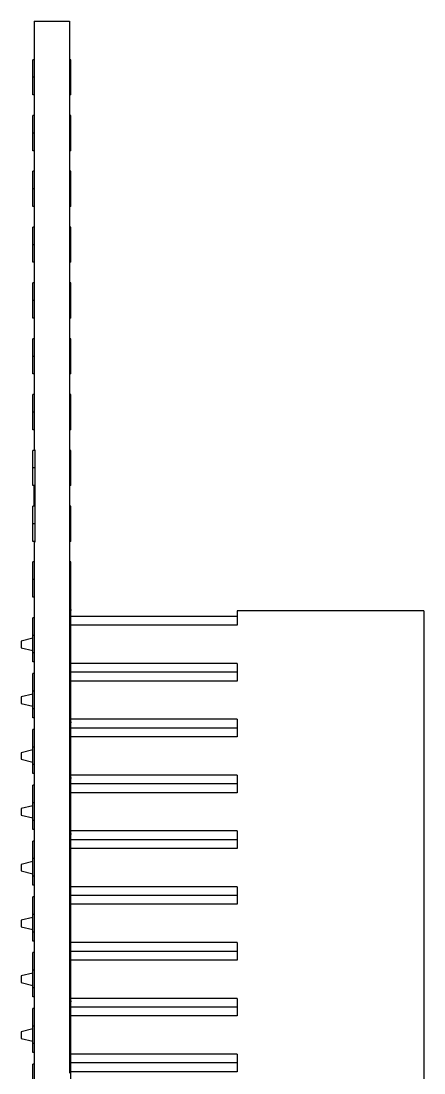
# Model space of a CAD drawing. Header units: millimetres. Extents: x -1068 to -853, y -1009 to -817.
# Drawn here: x -950.5 to -932.17, y -912.96 to -865.08 of the extents above; entities that cross this region are included whole.
import ezdxf

# ---------------------------------------------------------------- set-up
doc = ezdxf.new("R2010")
doc.units = ezdxf.units.MM
doc.linetypes.add('DOT_CENTER', pattern=[14, 12, -1, 0, -1])
doc.layers.add('1', color=7, linetype='Continuous')

# ---------------------------------------------------------------- blocks, each defined once
blk = doc.blocks.new('RPI_BC_INT_PCB_00910062__1', base_point=(-949.97, -950.085))
at = {"color": 7, "linetype": 'Continuous'}
for p, q in [((-949.9, -865.085), (-948.3, -865.085)), ((-949.9, -865.085), (-949.9, -866.845)), ((-948.3, -865.085), (-948.3, -866.845)), ((-949.9, -866.845), (-949.97, -866.845)), ((-949.97, -867.645), (-949.97, -866.845)), ((-949.9, -866.845), (-949.9, -868.445)), ((-948.3, -866.845), (-948.3, -868.445)), ((-948.23, -866.845), (-948.3, -866.845)), ((-948.23, -867.645), (-948.23, -866.845)), ((-949.97, -868.445), (-949.97, -867.645)), ((-948.23, -868.445), (-948.23, -867.645)), ((-949.9, -868.445), (-949.97, -868.445)), ((-949.9, -868.445), (-949.9, -869.385)), ((-948.3, -868.445), (-948.3, -869.385)), ((-948.23, -868.445), (-948.3, -868.445)), ((-949.9, -869.385), (-949.97, -869.385)), ((-949.97, -870.185), (-949.97, -869.385)), ((-949.9, -869.385), (-949.9, -870.985)), ((-948.3, -869.385), (-948.3, -870.985)), ((-948.23, -869.385), (-948.3, -869.385)), ((-948.23, -870.185), (-948.23, -869.385)), ((-949.97, -870.985), (-949.97, -870.185)), ((-948.23, -870.985), (-948.23, -870.185)), ((-949.9, -870.985), (-949.97, -870.985)), ((-949.9, -870.985), (-949.9, -871.925)), ((-948.3, -870.985), (-948.3, -871.925)), ((-948.23, -870.985), (-948.3, -870.985)), ((-949.9, -871.925), (-949.97, -871.925)), ((-949.97, -872.725), (-949.97, -871.925)), ((-949.9, -871.925), (-949.9, -873.525)), ((-948.3, -871.925), (-948.3, -873.525)), ((-948.23, -871.925), (-948.3, -871.925)), ((-948.23, -872.725), (-948.23, -871.925)), ((-949.97, -873.525), (-949.97, -872.725)), ((-948.23, -873.525), (-948.23, -872.725)), ((-949.9, -873.525), (-949.97, -873.525)), ((-949.9, -873.525), (-949.9, -874.465)), ((-948.3, -873.525), (-948.3, -874.465)), ((-948.23, -873.525), (-948.3, -873.525)), ((-949.97, -875.265), (-949.97, -874.465)), ((-949.9, -874.465), (-949.97, -874.465)), ((-949.9, -874.465), (-949.9, -876.065)), ((-948.3, -874.465), (-948.3, -876.065)), ((-948.23, -874.465), (-948.3, -874.465)), ((-948.23, -875.265), (-948.23, -874.465)), ((-949.97, -876.065), (-949.97, -875.265)), ((-948.23, -876.065), (-948.23, -875.265)), ((-949.9, -876.065), (-949.97, -876.065)), ((-949.9, -876.065), (-949.9, -877.005)), ((-948.3, -876.065), (-948.3, -877.005)), ((-948.23, -876.065), (-948.3, -876.065)), ((-949.97, -877.805), (-949.97, -877.005)), ((-949.9, -877.005), (-949.97, -877.005)), ((-949.9, -877.005), (-949.9, -878.605)), ((-948.3, -877.005), (-948.3, -878.605)), ((-948.23, -877.005), (-948.3, -877.005)), ((-948.23, -877.805), (-948.23, -877.005)), ((-949.97, -878.605), (-949.97, -877.805)), ((-948.23, -878.605), (-948.23, -877.805)), ((-949.9, -878.605), (-949.97, -878.605)), ((-949.9, -878.605), (-949.9, -879.545)), ((-948.3, -878.605), (-948.3, -879.545)), ((-948.23, -878.605), (-948.3, -878.605)), ((-949.9, -879.545), (-949.97, -879.545)), ((-949.97, -880.345), (-949.97, -879.545)), ((-949.9, -879.545), (-949.9, -881.145)), ((-948.23, -879.545), (-948.3, -879.545)), ((-948.3, -879.545), (-948.3, -881.145)), ((-948.23, -880.345), (-948.23, -879.545)), ((-949.97, -881.145), (-949.97, -880.345)), ((-948.23, -881.145), (-948.23, -880.345)), ((-949.9, -881.145), (-949.97, -881.145)), ((-949.9, -881.145), (-949.9, -882.085)), ((-948.3, -881.145), (-948.3, -882.085)), ((-948.23, -881.145), (-948.3, -881.145)), ((-949.9, -882.085), (-949.97, -882.085)), ((-949.97, -882.885), (-949.97, -882.085)), ((-949.9, -882.085), (-949.9, -883.685)), ((-948.3, -882.085), (-948.3, -883.685)), ((-948.23, -882.085), (-948.3, -882.085)), ((-948.23, -882.885), (-948.23, -882.085)), ((-949.97, -883.685), (-949.97, -882.885)), ((-948.23, -883.685), (-948.23, -882.885)), ((-949.9, -883.685), (-949.97, -883.685)), ((-949.9, -883.685), (-949.9, -884.595)), ((-948.3, -883.685), (-948.3, -884.625)), ((-948.23, -883.685), (-948.3, -883.685)), ((-949.97, -885.425), (-949.97, -884.625)), ((-949.9, -884.625), (-949.97, -884.625)), ((-949.9, -884.595), (-949.88, -884.595)), ((-949.9, -884.595), (-949.9, -884.625)), ((-949.88, -884.625), (-949.9, -884.625)), ((-949.88, -884.595), (-949.88, -884.625)), ((-949.88, -884.625), (-949.88, -886.225)), ((-948.23, -884.625), (-948.3, -884.625)), ((-948.3, -884.625), (-948.3, -886.225)), ((-948.23, -885.425), (-948.23, -884.625)), ((-949.97, -886.225), (-949.97, -885.425)), ((-948.23, -886.225), (-948.23, -885.425)), ((-949.9, -886.225), (-949.97, -886.225)), ((-949.88, -886.225), (-949.9, -886.225)), ((-949.9, -887.165), (-949.9, -886.225)), ((-949.88, -886.225), (-949.88, -887.165)), ((-948.3, -886.225), (-948.3, -887.165)), ((-948.23, -886.225), (-948.3, -886.225)), ((-949.97, -887.965), (-949.97, -887.165)), ((-949.9, -887.165), (-949.97, -887.165)), ((-949.88, -887.165), (-949.9, -887.165)), ((-949.88, -887.165), (-949.88, -888.765)), ((-948.3, -887.165), (-948.3, -888.765)), ((-948.23, -887.165), (-948.3, -887.165)), ((-948.23, -887.965), (-948.23, -887.165)), ((-949.97, -888.765), (-949.97, -887.965)), ((-948.23, -888.765), (-948.23, -887.965)), ((-949.9, -888.765), (-949.97, -888.765)), ((-949.9, -888.765), (-949.9, -888.795)), ((-949.88, -888.765), (-949.9, -888.765)), ((-949.88, -888.795), (-949.9, -888.795)), ((-949.9, -888.795), (-949.9, -889.705)), ((-949.88, -888.765), (-949.88, -888.795)), ((-948.3, -888.765), (-948.3, -889.705)), ((-948.23, -888.765), (-948.3, -888.765)), ((-949.9, -889.705), (-949.97, -889.705)), ((-949.97, -890.505), (-949.97, -889.705)), ((-949.9, -889.705), (-949.9, -891.305)), ((-948.3, -889.705), (-948.3, -891.305)), ((-948.23, -889.705), (-948.3, -889.705)), ((-948.23, -890.505), (-948.23, -889.705)), ((-949.97, -891.305), (-949.97, -890.505)), ((-948.23, -891.305), (-948.23, -890.505)), ((-949.9, -891.305), (-949.97, -891.305)), ((-949.9, -891.305), (-949.9, -892.245)), ((-948.3, -891.305), (-948.3, -891.871)), ((-948.23, -891.305), (-948.3, -891.305)), ((-948.23, -891.871), (-948.23, -891.305)), ((-948.3, -891.871), (-948.3, -891.915)), ((-948.23, -891.871), (-948.23, -891.915)), ((-949.9, -892.245), (-949.97, -892.245)), ((-949.97, -893.045), (-949.97, -892.245)), ((-949.9, -892.245), (-949.9, -893.845)), ((-948.3, -891.915), (-948.3, -892.185)), ((-948.3, -891.915), (-948.23, -891.915)), ((-948.3, -892.185), (-948.3, -892.245)), ((-948.3, -892.245), (-948.3, -892.311)), ((-948.23, -892.245), (-948.3, -892.245)), ((-948.3, -892.311), (-948.3, -892.355)), ((-948.3, -892.355), (-948.3, -892.585)), ((-948.23, -892.245), (-948.23, -891.915)), ((-948.23, -893.045), (-948.23, -892.245)), ((-948.3, -892.585), (-948.3, -892.655)), ((-948.3, -892.655), (-948.3, -893.005)), ((-949.97, -893.845), (-949.97, -893.045)), ((-948.3, -893.005), (-948.3, -893.288)), ((-948.3, -893.288), (-948.3, -893.845)), ((-948.23, -893.845), (-948.23, -893.045)), ((-949.9, -893.845), (-949.97, -893.845)), ((-949.97, -894.255), (-949.97, -893.845)), ((-949.9, -894.255), (-949.97, -894.255)), ((-949.9, -893.845), (-949.9, -894.255)), ((-949.9, -894.255), (-949.9, -894.785)), ((-948.3, -893.845), (-948.3, -894.181)), ((-948.23, -893.845), (-948.3, -893.845)), ((-948.3, -894.181), (-948.3, -894.255)), ((-948.3, -894.255), (-948.3, -894.325)), ((-948.23, -894.437), (-948.23, -893.845)), ((-948.3, -894.325), (-948.3, -894.437)), ((-948.3, -894.437), (-948.3, -894.481)), ((-948.3, -894.481), (-948.3, -894.725)), ((-948.3, -894.481), (-948.23, -894.481)), ((-948.3, -894.725), (-948.3, -894.785)), ((-948.23, -894.481), (-948.23, -894.437)), ((-948.23, -894.785), (-948.23, -894.481)), ((-949.97, -895.585), (-949.97, -894.785)), ((-949.9, -894.785), (-949.97, -894.785)), ((-949.9, -894.785), (-949.9, -896.385)), ((-948.3, -894.785), (-948.3, -894.853)), ((-948.23, -894.785), (-948.3, -894.785)), ((-948.3, -894.853), (-948.3, -894.897)), ((-948.3, -894.897), (-948.3, -895.125)), ((-948.3, -895.125), (-948.3, -895.195)), ((-948.3, -895.195), (-948.3, -895.55)), ((-948.23, -895.585), (-948.23, -894.785)), ((-949.97, -896.385), (-949.97, -895.585)), ((-948.3, -895.55), (-948.3, -895.677)), ((-948.3, -895.677), (-948.3, -895.955)), ((-948.23, -896.385), (-948.23, -895.585)), ((-948.3, -895.955), (-948.3, -896.312)), ((-949.97, -896.795), (-949.97, -896.385)), ((-949.9, -896.385), (-949.97, -896.385)), ((-949.9, -896.385), (-949.9, -896.795)), ((-948.3, -896.312), (-948.3, -896.385)), ((-948.3, -896.385), (-948.3, -896.721)), ((-948.23, -896.385), (-948.3, -896.385)), ((-948.23, -896.977), (-948.23, -896.385)), ((-949.9, -896.795), (-949.97, -896.795)), ((-949.9, -896.795), (-949.9, -897.325)), ((-948.3, -896.721), (-948.3, -896.795)), ((-948.3, -896.795), (-948.3, -896.865)), ((-948.3, -896.865), (-948.3, -896.977)), ((-948.3, -896.977), (-948.3, -897.021)), ((-948.3, -897.021), (-948.3, -897.265)), ((-948.3, -897.021), (-948.23, -897.021)), ((-948.23, -896.977), (-948.23, -897.021)), ((-948.23, -897.325), (-948.23, -897.021)), ((-949.97, -898.125), (-949.97, -897.325)), ((-949.9, -897.325), (-949.97, -897.325)), ((-949.9, -897.325), (-949.9, -898.925)), ((-948.3, -897.265), (-948.3, -897.325)), ((-948.3, -897.325), (-948.3, -897.393)), ((-948.23, -897.325), (-948.3, -897.325)), ((-948.3, -897.393), (-948.3, -897.437)), ((-948.3, -897.437), (-948.3, -897.665)), ((-948.23, -898.125), (-948.23, -897.325)), ((-949.97, -898.925), (-949.97, -898.125)), ((-948.3, -897.665), (-948.3, -897.735)), ((-948.3, -897.735), (-948.3, -898.09)), ((-948.3, -898.09), (-948.3, -898.217)), ((-948.23, -898.925), (-948.23, -898.125)), ((-948.3, -898.217), (-948.3, -898.495)), ((-948.3, -898.495), (-948.3, -898.852)), ((-949.97, -899.335), (-949.97, -898.925)), ((-949.9, -898.925), (-949.97, -898.925)), ((-949.9, -898.925), (-949.9, -899.335)), ((-948.3, -898.852), (-948.3, -898.925)), ((-948.3, -898.925), (-948.3, -899.261)), ((-948.23, -898.925), (-948.3, -898.925)), ((-948.23, -899.517), (-948.23, -898.925)), ((-949.9, -899.335), (-949.97, -899.335)), ((-949.9, -899.335), (-949.9, -899.865)), ((-948.3, -899.261), (-948.3, -899.335)), ((-948.3, -899.335), (-948.3, -899.405)), ((-948.3, -899.405), (-948.3, -899.517)), ((-948.3, -899.517), (-948.3, -899.561)), ((-948.3, -899.561), (-948.3, -899.805)), ((-948.3, -899.561), (-948.23, -899.561)), ((-948.23, -899.517), (-948.23, -899.561)), ((-948.23, -899.865), (-948.23, -899.561)), ((-949.97, -900.665), (-949.97, -899.865)), ((-949.9, -899.865), (-949.97, -899.865)), ((-949.9, -899.865), (-949.9, -901.465)), ((-948.3, -899.805), (-948.3, -899.865)), ((-948.3, -899.865), (-948.3, -899.933)), ((-948.23, -899.865), (-948.3, -899.865)), ((-948.3, -899.933), (-948.3, -899.977)), ((-948.3, -899.977), (-948.3, -900.205)), ((-948.23, -900.665), (-948.23, -899.865)), ((-948.3, -900.205), (-948.3, -900.275)), ((-948.3, -900.275), (-948.3, -900.63)), ((-949.97, -901.465), (-949.97, -900.665)), ((-948.3, -900.63), (-948.3, -900.757)), ((-948.3, -900.757), (-948.3, -901.035)), ((-948.23, -901.465), (-948.23, -900.665)), ((-949.97, -901.875), (-949.97, -901.465)), ((-949.9, -901.465), (-949.97, -901.465)), ((-949.9, -901.465), (-949.9, -901.875)), ((-948.3, -901.035), (-948.3, -901.392)), ((-948.3, -901.392), (-948.3, -901.465)), ((-948.3, -901.465), (-948.3, -901.801)), ((-948.23, -901.465), (-948.3, -901.465)), ((-948.23, -902.057), (-948.23, -901.465)), ((-949.9, -901.875), (-949.97, -901.875)), ((-949.9, -901.875), (-949.9, -902.405)), ((-948.3, -901.801), (-948.3, -901.875)), ((-948.3, -901.875), (-948.3, -901.945)), ((-948.3, -901.945), (-948.3, -902.057)), ((-949.97, -903.205), (-949.97, -902.405)), ((-949.9, -902.405), (-949.97, -902.405)), ((-949.9, -902.405), (-949.9, -904.005)), ((-948.3, -902.057), (-948.3, -902.101)), ((-948.3, -902.101), (-948.3, -902.345)), ((-948.3, -902.101), (-948.23, -902.101)), ((-948.3, -902.345), (-948.3, -902.405)), ((-948.3, -902.405), (-948.3, -902.473)), ((-948.23, -902.405), (-948.3, -902.405)), ((-948.23, -902.057), (-948.23, -902.101)), ((-948.23, -902.405), (-948.23, -902.101)), ((-948.23, -903.205), (-948.23, -902.405)), ((-948.3, -902.473), (-948.3, -902.517)), ((-948.3, -902.517), (-948.3, -902.745)), ((-948.3, -902.745), (-948.3, -902.815)), ((-948.3, -902.815), (-948.3, -903.17)), ((-949.97, -904.005), (-949.97, -903.205)), ((-948.3, -903.17), (-948.3, -903.297)), ((-948.3, -903.297), (-948.3, -903.575)), ((-948.23, -904.005), (-948.23, -903.205)), ((-948.3, -903.575), (-948.3, -903.932)), ((-949.97, -904.415), (-949.97, -904.005)), ((-949.9, -904.005), (-949.97, -904.005)), ((-949.9, -904.005), (-949.9, -904.415)), ((-948.3, -903.932), (-948.3, -904.005)), ((-948.3, -904.005), (-948.3, -904.341)), ((-948.23, -904.005), (-948.3, -904.005)), ((-948.3, -904.341), (-948.3, -904.415)), ((-948.23, -904.597), (-948.23, -904.005)), ((-949.9, -904.415), (-949.97, -904.415)), ((-949.9, -904.415), (-949.9, -904.945)), ((-948.3, -904.415), (-948.3, -904.485)), ((-948.3, -904.485), (-948.3, -904.597)), ((-948.3, -904.597), (-948.3, -904.641)), ((-948.3, -904.641), (-948.3, -904.885)), ((-948.3, -904.641), (-948.23, -904.641)), ((-948.23, -904.641), (-948.23, -904.597)), ((-948.23, -904.945), (-948.23, -904.641)), ((-949.97, -905.745), (-949.97, -904.945)), ((-949.9, -904.945), (-949.97, -904.945)), ((-949.9, -904.945), (-949.9, -906.545)), ((-948.3, -904.885), (-948.3, -904.945)), ((-948.3, -904.945), (-948.3, -905.013)), ((-948.23, -904.945), (-948.3, -904.945)), ((-948.3, -905.013), (-948.3, -905.057)), ((-948.3, -905.057), (-948.3, -905.285)), ((-948.3, -905.285), (-948.3, -905.355)), ((-948.23, -905.745), (-948.23, -904.945)), ((-949.97, -906.545), (-949.97, -905.745)), ((-948.3, -905.355), (-948.3, -905.71)), ((-948.3, -905.71), (-948.3, -905.837)), ((-948.23, -906.545), (-948.23, -905.745)), ((-948.3, -905.837), (-948.3, -906.115)), ((-948.3, -906.115), (-948.3, -906.472)), ((-949.97, -906.955), (-949.97, -906.545)), ((-949.9, -906.545), (-949.97, -906.545)), ((-949.9, -906.545), (-949.9, -906.955)), ((-948.3, -906.472), (-948.3, -906.545)), ((-948.3, -906.545), (-948.3, -906.881)), ((-948.23, -906.545), (-948.3, -906.545)), ((-948.23, -907.137), (-948.23, -906.545)), ((-949.9, -906.955), (-949.97, -906.955)), ((-949.9, -906.955), (-949.9, -907.485)), ((-948.3, -906.881), (-948.3, -906.955)), ((-948.3, -906.955), (-948.3, -907.025)), ((-948.3, -907.025), (-948.3, -907.137)), ((-948.3, -907.137), (-948.3, -907.181)), ((-948.3, -907.181), (-948.3, -907.425)), ((-948.3, -907.181), (-948.23, -907.181)), ((-948.23, -907.181), (-948.23, -907.137)), ((-948.23, -907.485), (-948.23, -907.181)), ((-949.9, -907.485), (-949.97, -907.485)), ((-949.97, -908.285), (-949.97, -907.485)), ((-949.9, -907.485), (-949.9, -909.085)), ((-948.3, -907.425), (-948.3, -907.485)), ((-948.3, -907.485), (-948.3, -907.553)), ((-948.23, -907.485), (-948.3, -907.485)), ((-948.3, -907.553), (-948.3, -907.597)), ((-948.3, -907.597), (-948.3, -907.825)), ((-948.23, -908.285), (-948.23, -907.485)), ((-948.3, -907.825), (-948.3, -907.895)), ((-948.3, -907.895), (-948.3, -908.25)), ((-949.97, -909.085), (-949.97, -908.285)), ((-948.3, -908.25), (-948.3, -908.377)), ((-948.3, -908.377), (-948.3, -908.655)), ((-948.3, -908.655), (-948.3, -909.012)), ((-948.23, -909.085), (-948.23, -908.285)), ((-949.97, -909.495), (-949.97, -909.085)), ((-949.9, -909.085), (-949.97, -909.085)), ((-949.9, -909.085), (-949.9, -909.495)), ((-948.3, -909.012), (-948.3, -909.085)), ((-948.3, -909.085), (-948.3, -909.421)), ((-948.23, -909.085), (-948.3, -909.085)), ((-948.23, -909.677), (-948.23, -909.085)), ((-949.9, -909.495), (-949.97, -909.495)), ((-949.9, -909.495), (-949.9, -910.025)), ((-948.3, -909.421), (-948.3, -909.495)), ((-948.3, -909.495), (-948.3, -909.565)), ((-948.3, -909.565), (-948.3, -909.677)), ((-949.97, -910.825), (-949.97, -910.025)), ((-949.9, -910.025), (-949.97, -910.025)), ((-949.9, -910.025), (-949.9, -911.625)), ((-948.3, -909.677), (-948.3, -909.721)), ((-948.3, -909.721), (-948.3, -909.965)), ((-948.3, -909.721), (-948.23, -909.721)), ((-948.3, -909.965), (-948.3, -910.025)), ((-948.3, -910.025), (-948.3, -910.093)), ((-948.23, -910.025), (-948.3, -910.025)), ((-948.3, -910.093), (-948.3, -910.137)), ((-948.23, -909.677), (-948.23, -909.721)), ((-948.23, -910.025), (-948.23, -909.721)), ((-948.23, -910.825), (-948.23, -910.025)), ((-948.3, -910.137), (-948.3, -910.365)), ((-948.3, -910.365), (-948.3, -910.435)), ((-948.3, -910.435), (-948.3, -910.79)), ((-949.97, -911.625), (-949.97, -910.825)), ((-948.3, -910.79), (-948.3, -910.917)), ((-948.3, -910.917), (-948.3, -911.195)), ((-948.23, -911.625), (-948.23, -910.825)), ((-948.3, -911.195), (-948.3, -911.552)), ((-949.97, -912.035), (-949.97, -911.625)), ((-949.9, -911.625), (-949.97, -911.625)), ((-949.9, -911.625), (-949.9, -912.035)), ((-948.3, -911.552), (-948.3, -911.625)), ((-948.3, -911.625), (-948.3, -911.961)), ((-948.23, -911.625), (-948.3, -911.625)), ((-948.3, -911.961), (-948.3, -912.035)), ((-948.23, -912.217), (-948.23, -911.625)), ((-949.9, -912.035), (-949.97, -912.035)), ((-949.9, -912.035), (-949.9, -912.565)), ((-948.3, -912.035), (-948.3, -912.105)), ((-948.3, -912.105), (-948.3, -912.217)), ((-948.3, -912.217), (-948.3, -912.261)), ((-948.3, -912.261), (-948.3, -912.505)), ((-948.3, -912.261), (-948.23, -912.261)), ((-948.23, -912.261), (-948.23, -912.217)), ((-948.23, -912.565), (-948.23, -912.261)), ((-949.97, -913.365), (-949.97, -912.565)), ((-949.9, -912.565), (-949.97, -912.565)), ((-949.9, -912.565), (-949.9, -914.165)), ((-948.3, -912.505), (-948.3, -912.565)), ((-948.3, -912.565), (-948.3, -912.633)), ((-948.23, -912.565), (-948.3, -912.565)), ((-948.3, -912.633), (-948.3, -912.677)), ((-948.3, -912.677), (-948.3, -912.905)), ((-948.3, -912.905), (-948.3, -912.975)), ((-948.23, -913.365), (-948.23, -912.565))]:
    blk.add_line(p, q, dxfattribs=at)
at = {"color": 2, "linetype": 'Continuous'}
for p, q in [((-948.3, -891.871), (-948.23, -891.871)), ((-948.3, -894.437), (-948.23, -894.437)), ((-948.3, -896.977), (-948.23, -896.977)), ((-948.3, -899.517), (-948.23, -899.517)), ((-948.3, -902.057), (-948.23, -902.057)), ((-948.3, -904.597), (-948.23, -904.597)), ((-948.3, -907.137), (-948.23, -907.137)), ((-948.3, -909.677), (-948.23, -909.677)), ((-948.3, -912.217), (-948.23, -912.217))]:
    blk.add_line(p, q, dxfattribs=at)
at = {"layer": '1', "color": 2, "linetype": 'DOT_CENTER'}
for p, q in [((-949.9, -867.645), (-949.97, -867.645)), ((-948.23, -867.645), (-948.3, -867.645)), ((-949.9, -870.185), (-949.97, -870.185)), ((-948.23, -870.185), (-948.3, -870.185)), ((-949.9, -872.725), (-949.97, -872.725)), ((-948.23, -872.725), (-948.3, -872.725)), ((-949.9, -875.265), (-949.97, -875.265)), ((-948.23, -875.265), (-948.3, -875.265)), ((-949.9, -877.805), (-949.97, -877.805)), ((-948.23, -877.805), (-948.3, -877.805)), ((-949.9, -880.345), (-949.97, -880.345)), ((-948.23, -880.345), (-948.3, -880.345)), ((-949.9, -882.885), (-949.97, -882.885)), ((-948.23, -882.885), (-948.3, -882.885)), ((-949.88, -885.425), (-949.97, -885.425)), ((-948.23, -885.425), (-948.3, -885.425)), ((-949.88, -887.965), (-949.97, -887.965)), ((-948.23, -887.965), (-948.3, -887.965)), ((-949.9, -890.505), (-949.97, -890.505)), ((-948.23, -890.505), (-948.3, -890.505)), ((-949.9, -893.045), (-949.97, -893.045)), ((-948.23, -893.045), (-948.3, -893.045)), ((-949.9, -895.585), (-949.97, -895.585)), ((-948.23, -895.585), (-948.3, -895.585)), ((-949.9, -898.125), (-949.97, -898.125)), ((-948.23, -898.125), (-948.3, -898.125)), ((-949.9, -900.665), (-949.97, -900.665)), ((-948.23, -900.665), (-948.3, -900.665)), ((-949.9, -903.205), (-949.97, -903.205)), ((-948.23, -903.205), (-948.3, -903.205)), ((-949.9, -905.745), (-949.97, -905.745)), ((-948.23, -905.745), (-948.3, -905.745)), ((-949.9, -908.285), (-949.97, -908.285)), ((-948.23, -908.285), (-948.3, -908.285)), ((-949.9, -910.825), (-949.97, -910.825)), ((-948.23, -910.825), (-948.3, -910.825))]:
    blk.add_line(p, q, dxfattribs=at)
blk = doc.blocks.new('PSTD_0_65X0_65_40-2_54__2', base_point=(-950.5, -943.235))
at = {"color": 7, "linetype": 'Continuous'}
for p, q in [((-948.3, -892.185), (-948.3, -892.245)), ((-948.3, -892.245), (-948.3, -892.311)), ((-948.3, -892.311), (-948.3, -892.355)), ((-948.3, -892.355), (-948.3, -892.585)), ((-940.67, -892.185), (-948.23, -892.185)), ((-940.67, -891.935), (-940.67, -892.185)), ((-932.17, -891.935), (-940.67, -891.935)), ((-940.67, -892.185), (-940.67, -892.585)), ((-932.17, -891.935), (-932.17, -943.235)), ((-948.3, -892.585), (-948.3, -892.655)), ((-948.3, -892.655), (-948.3, -893.005)), ((-940.67, -892.585), (-948.23, -892.585)), ((-949.97, -893.178), (-950.5, -893.305)), ((-950.5, -893.305), (-950.5, -893.605)), ((-948.3, -893.005), (-948.3, -893.288)), ((-948.3, -893.288), (-948.3, -893.845)), ((-950.5, -893.605), (-949.97, -893.732)), ((-948.3, -893.845), (-948.3, -894.181)), ((-948.3, -894.181), (-948.3, -894.255)), ((-948.3, -894.255), (-948.3, -894.325)), ((-948.3, -894.325), (-948.3, -894.437)), ((-948.3, -894.437), (-948.3, -894.481)), ((-948.3, -894.481), (-948.3, -894.725)), ((-948.3, -894.725), (-948.3, -894.785)), ((-940.67, -894.325), (-948.23, -894.325)), ((-940.67, -894.725), (-948.23, -894.725)), ((-940.67, -894.325), (-940.67, -894.725)), ((-940.67, -894.725), (-940.67, -895.125)), ((-948.3, -894.785), (-948.3, -894.853)), ((-948.3, -894.853), (-948.3, -894.897)), ((-948.3, -894.897), (-948.3, -895.125)), ((-948.3, -895.125), (-948.3, -895.195)), ((-948.3, -895.195), (-948.3, -895.55)), ((-940.67, -895.125), (-948.23, -895.125)), ((-949.97, -895.718), (-950.5, -895.845)), ((-948.3, -895.55), (-948.3, -895.677)), ((-948.3, -895.677), (-948.3, -895.955)), ((-950.5, -895.845), (-950.5, -896.145)), ((-950.5, -896.145), (-949.97, -896.272)), ((-948.3, -895.955), (-948.3, -896.312)), ((-948.3, -896.312), (-948.3, -896.385)), ((-948.3, -896.385), (-948.3, -896.721)), ((-948.3, -896.721), (-948.3, -896.795)), ((-948.3, -896.795), (-948.3, -896.865)), ((-948.3, -896.865), (-948.3, -896.977)), ((-948.3, -896.977), (-948.3, -897.021)), ((-948.3, -897.021), (-948.3, -897.265)), ((-940.67, -896.865), (-948.23, -896.865)), ((-940.67, -896.865), (-940.67, -897.265)), ((-948.3, -897.265), (-948.3, -897.325)), ((-948.3, -897.325), (-948.3, -897.393)), ((-948.3, -897.393), (-948.3, -897.437)), ((-948.3, -897.437), (-948.3, -897.665)), ((-940.67, -897.265), (-948.23, -897.265)), ((-940.67, -897.265), (-940.67, -897.665)), ((-948.3, -897.665), (-948.3, -897.735)), ((-948.3, -897.735), (-948.3, -898.09)), ((-948.3, -898.09), (-948.3, -898.217)), ((-940.67, -897.665), (-948.23, -897.665)), ((-949.97, -898.258), (-950.5, -898.385)), ((-950.5, -898.385), (-950.5, -898.685)), ((-948.3, -898.217), (-948.3, -898.495)), ((-948.3, -898.495), (-948.3, -898.852)), ((-950.5, -898.685), (-949.97, -898.812)), ((-948.3, -898.852), (-948.3, -898.925)), ((-948.3, -898.925), (-948.3, -899.261)), ((-948.3, -899.261), (-948.3, -899.335)), ((-948.3, -899.335), (-948.3, -899.405)), ((-948.3, -899.405), (-948.3, -899.517)), ((-948.3, -899.517), (-948.3, -899.561)), ((-948.3, -899.561), (-948.3, -899.805)), ((-940.67, -899.405), (-948.23, -899.405)), ((-940.67, -899.405), (-940.67, -899.805)), ((-948.3, -899.805), (-948.3, -899.865)), ((-948.3, -899.865), (-948.3, -899.933)), ((-948.3, -899.933), (-948.3, -899.977)), ((-948.3, -899.977), (-948.3, -900.205)), ((-940.67, -899.805), (-948.23, -899.805)), ((-940.67, -899.805), (-940.67, -900.205)), ((-948.3, -900.205), (-948.3, -900.275)), ((-948.3, -900.275), (-948.3, -900.63)), ((-940.67, -900.205), (-948.23, -900.205)), ((-949.97, -900.798), (-950.5, -900.925)), ((-950.5, -900.925), (-950.5, -901.225)), ((-948.3, -900.63), (-948.3, -900.757)), ((-948.3, -900.757), (-948.3, -901.035)), ((-950.5, -901.225), (-949.97, -901.352)), ((-948.3, -901.035), (-948.3, -901.392)), ((-948.3, -901.392), (-948.3, -901.465)), ((-948.3, -901.465), (-948.3, -901.801)), ((-948.3, -901.801), (-948.3, -901.875)), ((-948.3, -901.875), (-948.3, -901.945)), ((-948.3, -901.945), (-948.3, -902.057)), ((-940.67, -901.945), (-948.23, -901.945)), ((-940.67, -901.945), (-940.67, -902.345)), ((-948.3, -902.057), (-948.3, -902.101)), ((-948.3, -902.101), (-948.3, -902.345)), ((-948.3, -902.345), (-948.3, -902.405)), ((-948.3, -902.405), (-948.3, -902.473)), ((-940.67, -902.345), (-948.23, -902.345)), ((-940.67, -902.345), (-940.67, -902.745)), ((-948.3, -902.473), (-948.3, -902.517)), ((-948.3, -902.517), (-948.3, -902.745)), ((-948.3, -902.745), (-948.3, -902.815)), ((-948.3, -902.815), (-948.3, -903.17)), ((-940.67, -902.745), (-948.23, -902.745)), ((-949.97, -903.338), (-950.5, -903.465)), ((-948.3, -903.17), (-948.3, -903.297)), ((-948.3, -903.297), (-948.3, -903.575)), ((-950.5, -903.465), (-950.5, -903.765)), ((-950.5, -903.765), (-949.97, -903.892)), ((-948.3, -903.575), (-948.3, -903.932)), ((-948.3, -903.932), (-948.3, -904.005)), ((-948.3, -904.005), (-948.3, -904.341)), ((-948.3, -904.341), (-948.3, -904.415)), ((-948.3, -904.415), (-948.3, -904.485)), ((-948.3, -904.485), (-948.3, -904.597)), ((-948.3, -904.597), (-948.3, -904.641)), ((-948.3, -904.641), (-948.3, -904.885)), ((-940.67, -904.485), (-948.23, -904.485)), ((-940.67, -904.485), (-940.67, -904.885)), ((-948.3, -904.885), (-948.3, -904.945)), ((-948.3, -904.945), (-948.3, -905.013)), ((-948.3, -905.013), (-948.3, -905.057)), ((-948.3, -905.057), (-948.3, -905.285)), ((-948.3, -905.285), (-948.3, -905.355)), ((-940.67, -904.885), (-948.23, -904.885)), ((-940.67, -905.285), (-948.23, -905.285)), ((-940.67, -904.885), (-940.67, -905.285)), ((-948.3, -905.355), (-948.3, -905.71)), ((-948.3, -905.71), (-948.3, -905.837)), ((-949.97, -905.878), (-950.5, -906.005)), ((-950.5, -906.005), (-950.5, -906.305)), ((-948.3, -905.837), (-948.3, -906.115)), ((-948.3, -906.115), (-948.3, -906.472)), ((-950.5, -906.305), (-949.97, -906.432)), ((-948.3, -906.472), (-948.3, -906.545)), ((-948.3, -906.545), (-948.3, -906.881)), ((-948.3, -906.881), (-948.3, -906.955)), ((-948.3, -906.955), (-948.3, -907.025)), ((-948.3, -907.025), (-948.3, -907.137)), ((-948.3, -907.137), (-948.3, -907.181)), ((-948.3, -907.181), (-948.3, -907.425)), ((-940.67, -907.025), (-948.23, -907.025)), ((-940.67, -907.025), (-940.67, -907.425)), ((-948.3, -907.425), (-948.3, -907.485)), ((-948.3, -907.485), (-948.3, -907.553)), ((-948.3, -907.553), (-948.3, -907.597)), ((-948.3, -907.597), (-948.3, -907.825)), ((-940.67, -907.425), (-948.23, -907.425)), ((-940.67, -907.425), (-940.67, -907.825)), ((-948.3, -907.825), (-948.3, -907.895)), ((-948.3, -907.895), (-948.3, -908.25)), ((-940.67, -907.825), (-948.23, -907.825)), ((-949.97, -908.418), (-950.5, -908.545)), ((-950.5, -908.545), (-950.5, -908.845)), ((-948.3, -908.25), (-948.3, -908.377)), ((-948.3, -908.377), (-948.3, -908.655)), ((-948.3, -908.655), (-948.3, -909.012)), ((-950.5, -908.845), (-949.97, -908.972)), ((-948.3, -909.012), (-948.3, -909.085)), ((-948.3, -909.085), (-948.3, -909.421)), ((-948.3, -909.421), (-948.3, -909.495)), ((-948.3, -909.495), (-948.3, -909.565)), ((-948.3, -909.565), (-948.3, -909.677)), ((-940.67, -909.565), (-948.23, -909.565)), ((-940.67, -909.565), (-940.67, -909.965)), ((-948.3, -909.677), (-948.3, -909.721)), ((-948.3, -909.721), (-948.3, -909.965)), ((-948.3, -909.965), (-948.3, -910.025)), ((-948.3, -910.025), (-948.3, -910.093)), ((-948.3, -910.093), (-948.3, -910.137)), ((-940.67, -909.965), (-948.23, -909.965)), ((-940.67, -909.965), (-940.67, -910.365)), ((-948.3, -910.137), (-948.3, -910.365)), ((-948.3, -910.365), (-948.3, -910.435)), ((-948.3, -910.435), (-948.3, -910.79)), ((-940.67, -910.365), (-948.23, -910.365)), ((-949.97, -910.958), (-950.5, -911.085)), ((-948.3, -910.79), (-948.3, -910.917)), ((-948.3, -910.917), (-948.3, -911.195)), ((-950.5, -911.085), (-950.5, -911.385)), ((-950.5, -911.385), (-949.97, -911.512)), ((-948.3, -911.195), (-948.3, -911.552)), ((-948.3, -911.552), (-948.3, -911.625)), ((-948.3, -911.625), (-948.3, -911.961)), ((-948.3, -911.961), (-948.3, -912.035)), ((-948.3, -912.035), (-948.3, -912.105)), ((-948.3, -912.105), (-948.3, -912.217)), ((-948.3, -912.217), (-948.3, -912.261)), ((-948.3, -912.261), (-948.3, -912.505)), ((-940.67, -912.105), (-948.23, -912.105)), ((-940.67, -912.105), (-940.67, -912.505)), ((-948.3, -912.505), (-948.3, -912.565)), ((-948.3, -912.565), (-948.3, -912.633)), ((-948.3, -912.633), (-948.3, -912.677)), ((-948.3, -912.677), (-948.3, -912.905)), ((-948.3, -912.905), (-948.3, -912.975)), ((-940.67, -912.505), (-948.23, -912.505)), ((-940.67, -912.905), (-948.23, -912.905)), ((-940.67, -912.505), (-940.67, -912.905))]:
    blk.add_line(p, q, dxfattribs=at)
blk = doc.blocks.new('RPI-BC_INT-PCB_SET__6', base_point=(-950.5, -960.835))
for name, p in [('RPI_BC_INT_PCB_00910062__1', (-949.97, -950.085)), ('PSTD_0_65X0_65_40-2_54__2', (-950.5, -943.235))]:
    blk.add_blockref(name, p)
blk = doc.blocks.new('SA_Links1', base_point=(-941.335, -912.96))
blk.add_blockref('RPI-BC_INT-PCB_SET__6', (-950.5, -960.835))

msp = doc.modelspace()

# ---------------------------------------------------------------- block references
msp.add_blockref('SA_Links1', (-941.335, -912.96))

doc.saveas('drawing.dxf')
